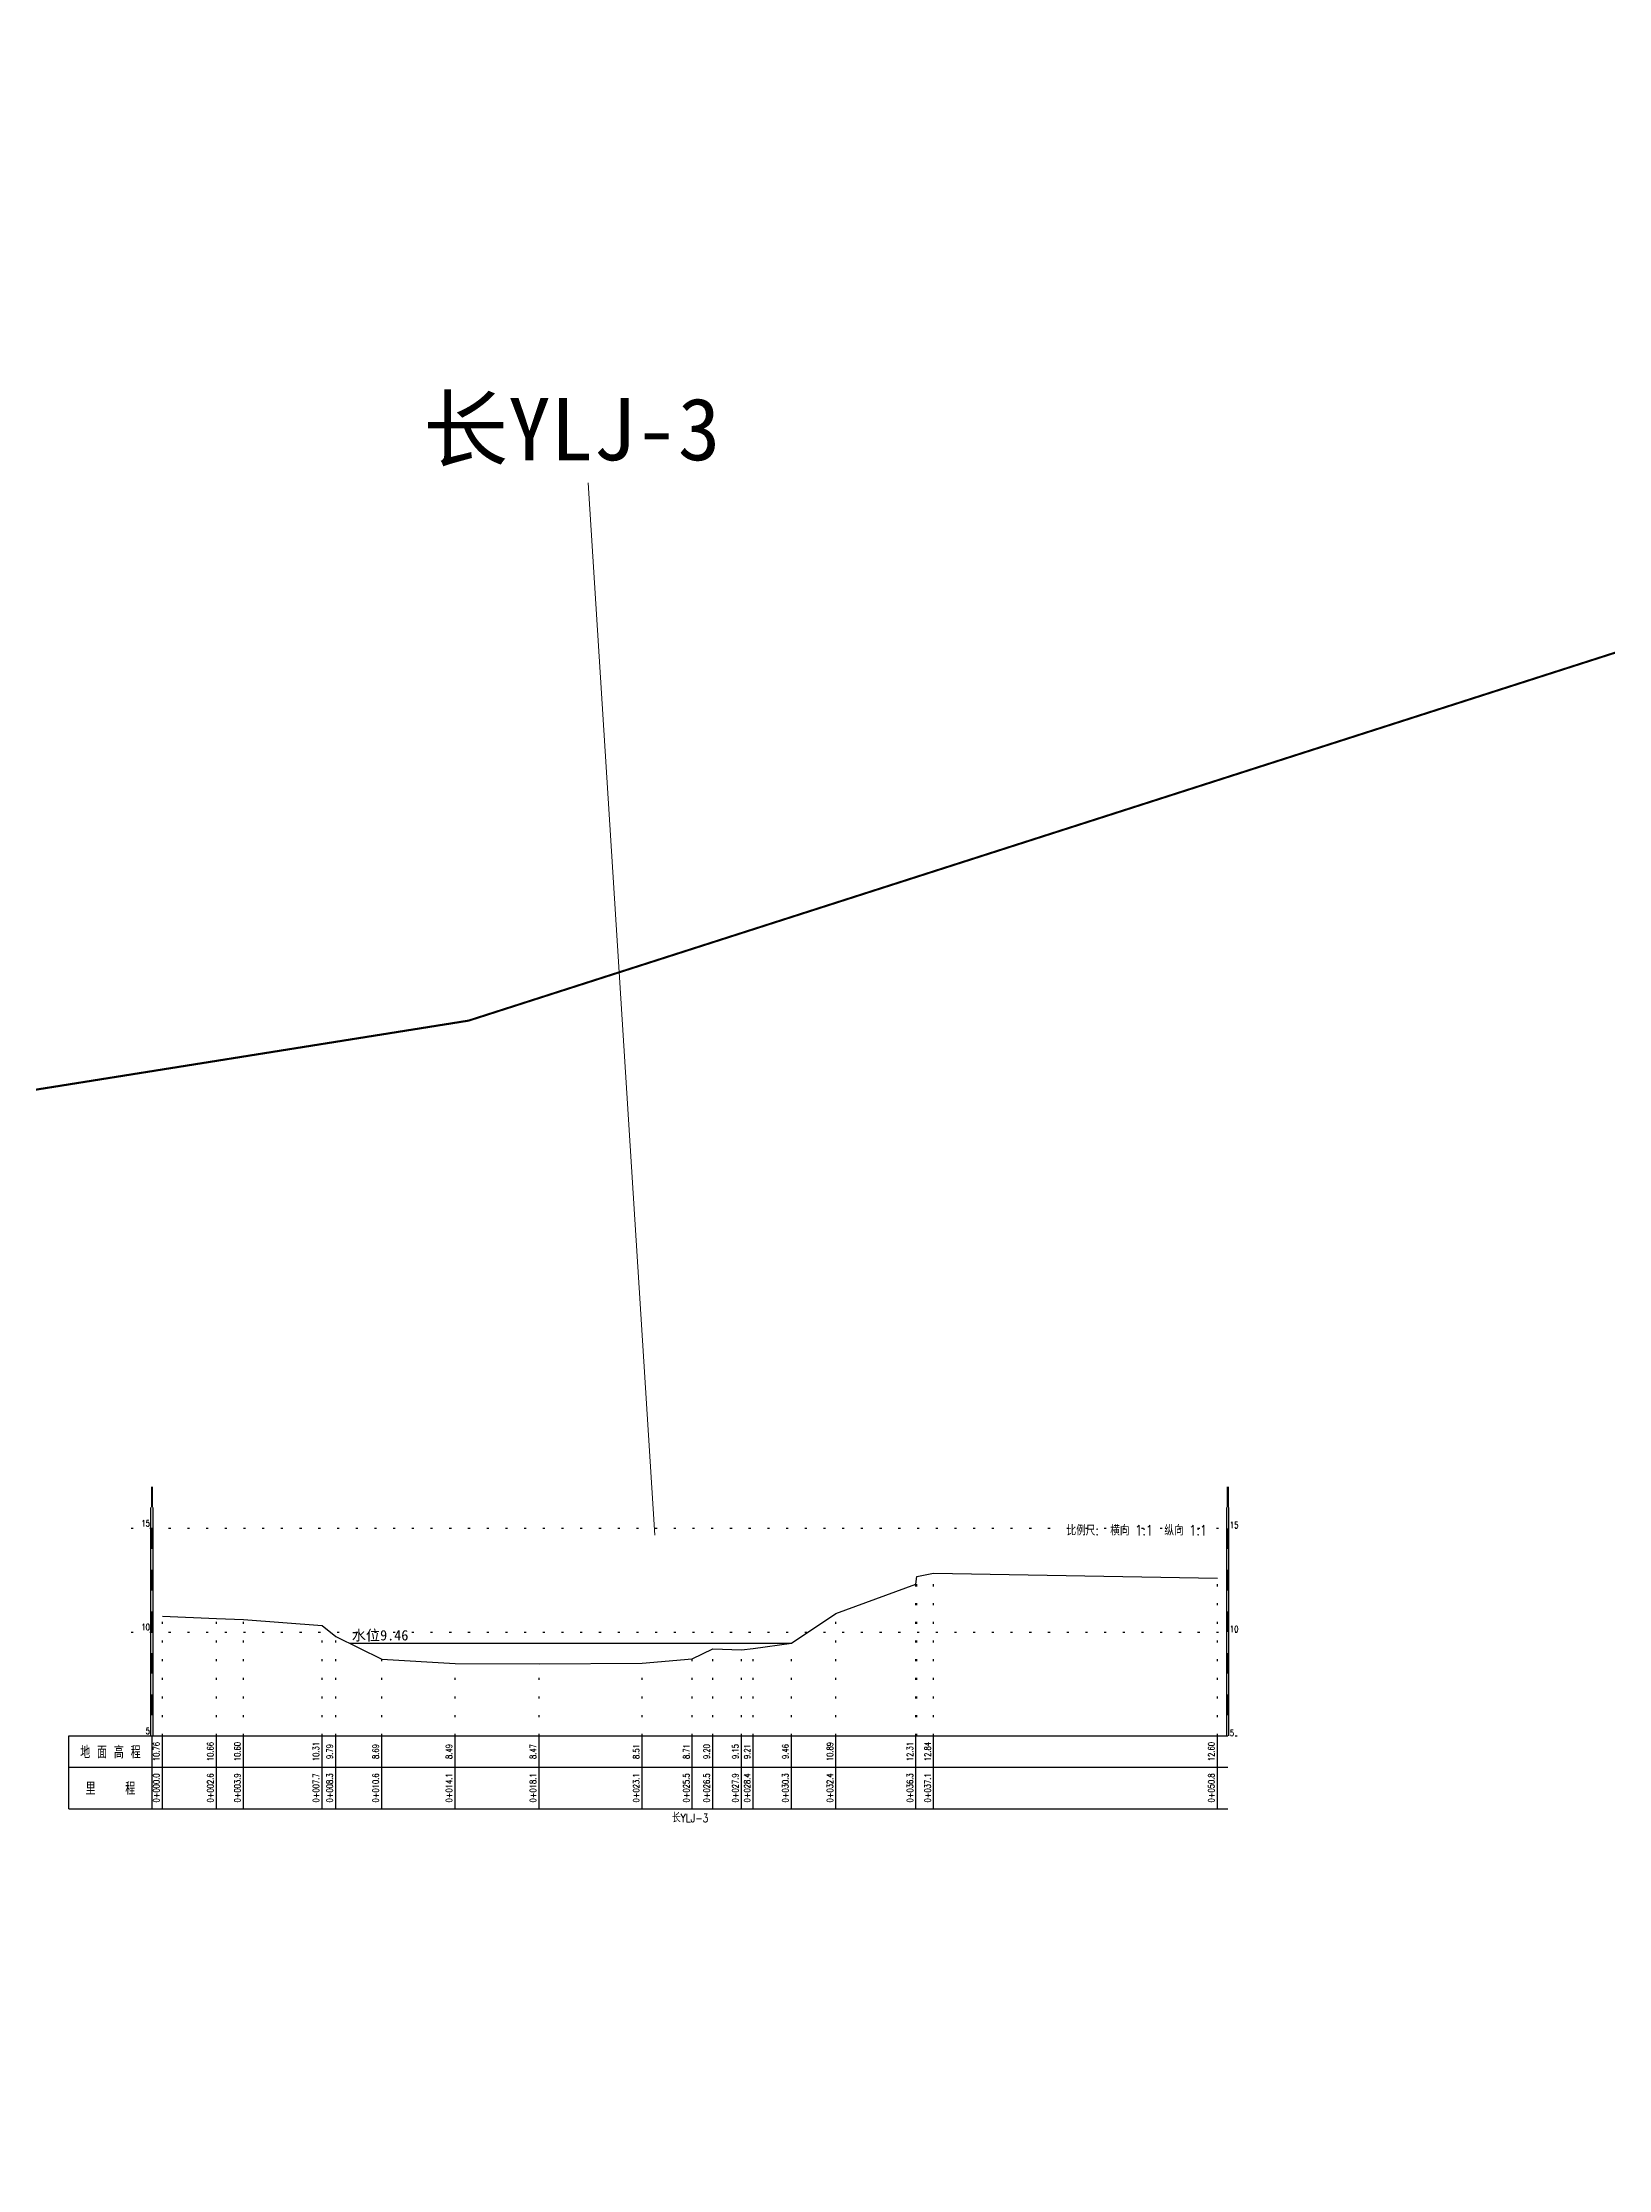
# Model space of a CAD drawing. Extents: x 482411 to 484142, y 3433749 to 3434182.
# Drawn here: x 483222 to 483297.3, y 3433784.3 to 3433886.7 of the extents above; entities that cross this region are included whole.
import ezdxf
from ezdxf.enums import TextEntityAlignment as Align

# ---------------------------------------------------------------- set-up
doc = ezdxf.new("R2010")
doc.units = 0
doc.header["$LTSCALE"] = 0.5
doc.linetypes.add('X4', pattern=[1.6, 0, -1.6])
for name, color, linetype in [('DMX', 1, 'CONTINUOUS'), ('zdm1', 2, 'CONTINUOUS'), ('ZDMT5', 3, 'CONTINUOUS'), ('图层1', 4, 'CONTINUOUS'), ('断面线', 7, 'CONTINUOUS')]:
    doc.layers.add(name, color=color, linetype=linetype)
doc.layers.add('县级河道', color=12, linetype='CONTINUOUS', lineweight=60)
doc.layers.add('断面号', color=7, linetype='CONTINUOUS', lineweight=30)
doc.styles.add('HZ', font='rs.shx', dxfattribs={"width": 0.8, "bigfont": 'hztxt.shx'})
doc.styles.add('宋体', font='')
doc.styles.get('宋体').set_extended_font_data('SimSun')

msp = doc.modelspace()

# ---------------------------------------------------------------- linework, layer by layer
at = {"layer": 'DMX', "linetype": 'Continuous', "flags": 128}
msp.add_lwpolyline([(483227.74, 3433810.91), (483230.34, 3433810.81), (483231.64, 3433810.75), (483235.42, 3433810.46), (483236.08, 3433809.94), (483238.29, 3433808.84), (483241.82, 3433808.64), (483245.86, 3433808.62), (483250.82, 3433808.66), (483253.23, 3433808.86), (483254.21, 3433809.35), (483255.59, 3433809.3), (483256.16, 3433809.36), (483258, 3433809.61), (483260.14, 3433811.04), (483263.99, 3433812.46), (483264.03, 3433812.83), (483264.84, 3433812.99), (483278.49, 3433812.75)], dxfattribs=at)
at = {"layer": 'zdm1', "linetype": 'Continuous'}
for p, q in [((483227.19, 3433805.15), (483227.19, 3433816.15)), ((483227.29, 3433805.15), (483227.29, 3433816.15)), ((483278.94, 3433805.15), (483278.94, 3433816.15)), ((483279.04, 3433805.15), (483279.04, 3433816.15)), ((483223.24, 3433805.15), (483227.74, 3433805.15)), ((483223.24, 3433801.65), (483223.24, 3433805.15)), ((483227.24, 3433801.65), (483227.24, 3433805.15)), ((483227.74, 3433805.15), (483278.99, 3433805.15)), ((483223.24, 3433803.65), (483278.99, 3433803.65)), ((483223.24, 3433801.65), (483278.99, 3433801.65))]:
    msp.add_line(p, q, dxfattribs=at)
at = {"layer": 'zdm1', "linetype": 'X4'}
for p, q in [((483226.24, 3433815.15), (483279.99, 3433815.15)), ((483226.24, 3433810.15), (483279.99, 3433810.15)), ((483226.24, 3433805.15), (483279.99, 3433805.15))]:
    msp.add_line(p, q, dxfattribs=at)
at = {"layer": 'zdm1', "linetype": 'Continuous', "flags": 128}
for points in [[(483227.24, 3433816.15, 0.1, 0.1, 0), (483227.24, 3433817.15, 0.1, 0.1, 0)], [(483278.99, 3433816.15, 0.1, 0.1, 0), (483278.99, 3433817.15, 0.1, 0.1, 0)], [(483227.24, 3433814.15, 0.1, 0.1, 0), (483227.24, 3433815.15, 0.1, 0.1, 0)], [(483278.99, 3433814.15, 0.1, 0.1, 0), (483278.99, 3433815.15, 0.1, 0.1, 0)], [(483227.24, 3433812.15, 0.1, 0.1, 0), (483227.24, 3433813.15, 0.1, 0.1, 0)], [(483278.99, 3433812.15, 0.1, 0.1, 0), (483278.99, 3433813.15, 0.1, 0.1, 0)], [(483227.24, 3433810.15, 0.1, 0.1, 0), (483227.24, 3433811.15, 0.1, 0.1, 0)], [(483278.99, 3433810.15, 0.1, 0.1, 0), (483278.99, 3433811.15, 0.1, 0.1, 0)], [(483227.24, 3433808.15, 0.1, 0.1, 0), (483227.24, 3433809.15, 0.1, 0.1, 0)], [(483278.99, 3433808.15, 0.1, 0.1, 0), (483278.99, 3433809.15, 0.1, 0.1, 0)], [(483227.24, 3433806.15, 0.1, 0.1, 0), (483227.24, 3433807.15, 0.1, 0.1, 0)], [(483278.99, 3433806.15, 0.1, 0.1, 0), (483278.99, 3433807.15, 0.1, 0.1, 0)]]:
    msp.add_lwpolyline(points, format="xyseb", dxfattribs=at)
at = {"layer": 'ZDMT5', "linetype": 'X4'}
for p, q in [((483264.03, 3433805.15), (483264.03, 3433812.83)), ((483264.84, 3433805.15), (483264.84, 3433812.99)), ((483278.49, 3433805.15), (483278.49, 3433812.75)), ((483263.99, 3433805.15), (483263.99, 3433812.46)), ((483227.74, 3433805.15), (483227.74, 3433810.91)), ((483230.34, 3433805.15), (483230.34, 3433810.81)), ((483231.64, 3433805.15), (483231.64, 3433810.75)), ((483260.14, 3433805.15), (483260.14, 3433811.04)), ((483235.42, 3433805.15), (483235.42, 3433810.46)), ((483236.08, 3433805.15), (483236.08, 3433809.94)), ((483258, 3433805.15), (483258, 3433809.61)), ((483238.29, 3433805.15), (483238.29, 3433808.84)), ((483241.82, 3433805.15), (483241.82, 3433808.64)), ((483245.86, 3433805.15), (483245.86, 3433808.62)), ((483250.82, 3433805.15), (483250.82, 3433808.66)), ((483253.23, 3433805.15), (483253.23, 3433808.86)), ((483254.21, 3433805.15), (483254.21, 3433809.35)), ((483255.59, 3433805.15), (483255.59, 3433809.3)), ((483256.16, 3433805.15), (483256.16, 3433809.36))]:
    msp.add_line(p, q, dxfattribs=at)
at = {"layer": 'ZDMT5', "linetype": 'Continuous'}
for p, q in [((483227.74, 3433801.65), (483227.74, 3433805.15)), ((483230.34, 3433801.65), (483230.34, 3433805.15)), ((483231.64, 3433801.65), (483231.64, 3433805.15)), ((483235.42, 3433801.65), (483235.42, 3433805.15)), ((483236.08, 3433801.65), (483236.08, 3433805.15)), ((483238.29, 3433801.65), (483238.29, 3433805.15)), ((483241.82, 3433801.65), (483241.82, 3433805.15)), ((483245.86, 3433801.65), (483245.86, 3433805.15)), ((483250.82, 3433801.65), (483250.82, 3433805.15)), ((483253.23, 3433801.65), (483253.23, 3433805.15)), ((483254.21, 3433801.65), (483254.21, 3433805.15)), ((483255.59, 3433801.65), (483255.59, 3433805.15)), ((483256.16, 3433801.65), (483256.16, 3433805.15)), ((483258, 3433801.65), (483258, 3433805.15)), ((483260.14, 3433801.65), (483260.14, 3433805.15)), ((483263.99, 3433801.65), (483263.99, 3433805.15)), ((483264.84, 3433801.65), (483264.84, 3433805.15)), ((483278.49, 3433801.65), (483278.49, 3433805.15))]:
    msp.add_line(p, q, dxfattribs=at)
at = {"layer": '县级河道', "lineweight": 0, "const_width": 0.1}
msp.add_lwpolyline([(482411.2, 3434042.21), (482448.08, 3434040.24), (482485.33, 3434033.26), (482512.64, 3434020.77), (482533.17, 3434001.3), (482578.04, 3433937.8), (482599.63, 3433913.45), (482637.73, 3433898), (482688.96, 3433875.57), (482711.6, 3433861.6), (482746.32, 3433833.02), (482757.75, 3433815.45), (482785.05, 3433796.83), (482828.66, 3433784.34), (482913.32, 3433786.67), (482985.71, 3433795.34), (483044.98, 3433802.96), (483073.56, 3433806.14), (483136.42, 3433822.65), (483242.47, 3433839.58), (483340.04, 3433870.91)], dxfattribs=at)
at = {"layer": '图层1', "linetype": 'Continuous', "flags": 128}
msp.add_lwpolyline([(483236.74, 3433809.61), (483258, 3433809.61)], dxfattribs=at)
at = {"layer": '断面线', "color": 3, "lineweight": 0}
msp.add_polyline3d([(483248.22, 3433865.47, 10.76), (483251.43, 3433814.82, 12.6), (483251.43, 3433814.82, 0)], dxfattribs=at)

# ---------------------------------------------------------------- texts
at = {"layer": 'zdm1', "linetype": 'Continuous', "style": 'HZ', "width": 0.8}
for s, p in [('15', (483227.14, 3433815.15)), ('10', (483227.14, 3433810.15)), ('5', (483227.14, 3433805.15))]:
    msp.add_text(s, height=0.3, dxfattribs=at).set_placement(p, align=Align.BOTTOM_RIGHT)
for s, p in [('15', (483279.09, 3433815.15)), ('10', (483279.09, 3433810.15)), ('5', (483279.09, 3433805.15))]:
    msp.add_text(s, height=0.3, dxfattribs=at).set_placement(p)
for s, height, p in [('地 面 高 程', 0.6, (483225.24, 3433804.4)), ('里    程', 0.6, (483225.24, 3433802.65)), ('长YLJ-3', 0.4, (483253.12, 3433801.25))]:
    msp.add_text(s, height=height, dxfattribs=at).set_placement(p, align=Align.MIDDLE)
at = {"layer": 'ZDMT5', "linetype": 'Continuous', "style": 'HZ', "width": 0.8}
msp.add_text('比例尺:  横向 1:1  纵向 1:1', height=0.5, dxfattribs=at).set_placement((483277.99, 3433814.65), align=Align.BOTTOM_RIGHT)
for s, p in [('10.76', (483227.69, 3433804.4)), ('10.66', (483230.29, 3433804.4)), ('10.60', (483231.59, 3433804.4)), ('10.31', (483235.37, 3433804.4)), ('9.79', (483236.03, 3433804.4)), ('8.69', (483238.24, 3433804.4)), ('8.49', (483241.77, 3433804.4)), ('8.47', (483245.81, 3433804.4)), ('8.51', (483250.77, 3433804.4)), ('8.71', (483253.18, 3433804.4)), ('9.20', (483254.16, 3433804.4)), ('9.15', (483255.54, 3433804.4)), ('9.21', (483256.11, 3433804.4)), ('9.46', (483257.95, 3433804.4)), ('10.89', (483260.09, 3433804.4)), ('12.31', (483263.94, 3433804.4)), ('12.84', (483264.79, 3433804.4)), ('12.60', (483278.44, 3433804.4)), ('0+000.0', (483227.69, 3433802.65)), ('0+002.6', (483230.29, 3433802.65)), ('0+003.9', (483231.59, 3433802.65)), ('0+007.7', (483235.37, 3433802.65)), ('0+008.3', (483236.03, 3433802.65)), ('0+010.6', (483238.24, 3433802.65)), ('0+014.1', (483241.77, 3433802.65)), ('0+018.1', (483245.81, 3433802.65)), ('0+023.1', (483250.77, 3433802.65)), ('0+025.5', (483253.18, 3433802.65)), ('0+026.5', (483254.16, 3433802.65)), ('0+027.9', (483255.54, 3433802.65)), ('0+028.4', (483256.11, 3433802.65)), ('0+030.3', (483257.95, 3433802.65)), ('0+032.4', (483260.09, 3433802.65)), ('0+036.3', (483263.94, 3433802.65)), ('0+037.1', (483264.79, 3433802.65)), ('0+050.8', (483278.44, 3433802.65))]:
    msp.add_text(s, height=0.3, rotation=90, dxfattribs=at).set_placement(p, align=Align.BOTTOM_CENTER)
at = {"layer": '图层1', "linetype": 'Continuous', "style": '宋体'}
msp.add_text('水位9.46', height=0.5, dxfattribs=at).set_placement((483238.21, 3433810.01), align=Align.MIDDLE)
at = {"layer": '断面号', "color": 5, "linetype": 'Continuous', "style": '宋体'}
msp.add_text('长YLJ-3', height=3, dxfattribs=at).set_placement((483247.43, 3433866.55), align=Align.CENTER)

doc.saveas('drawing.dxf')
